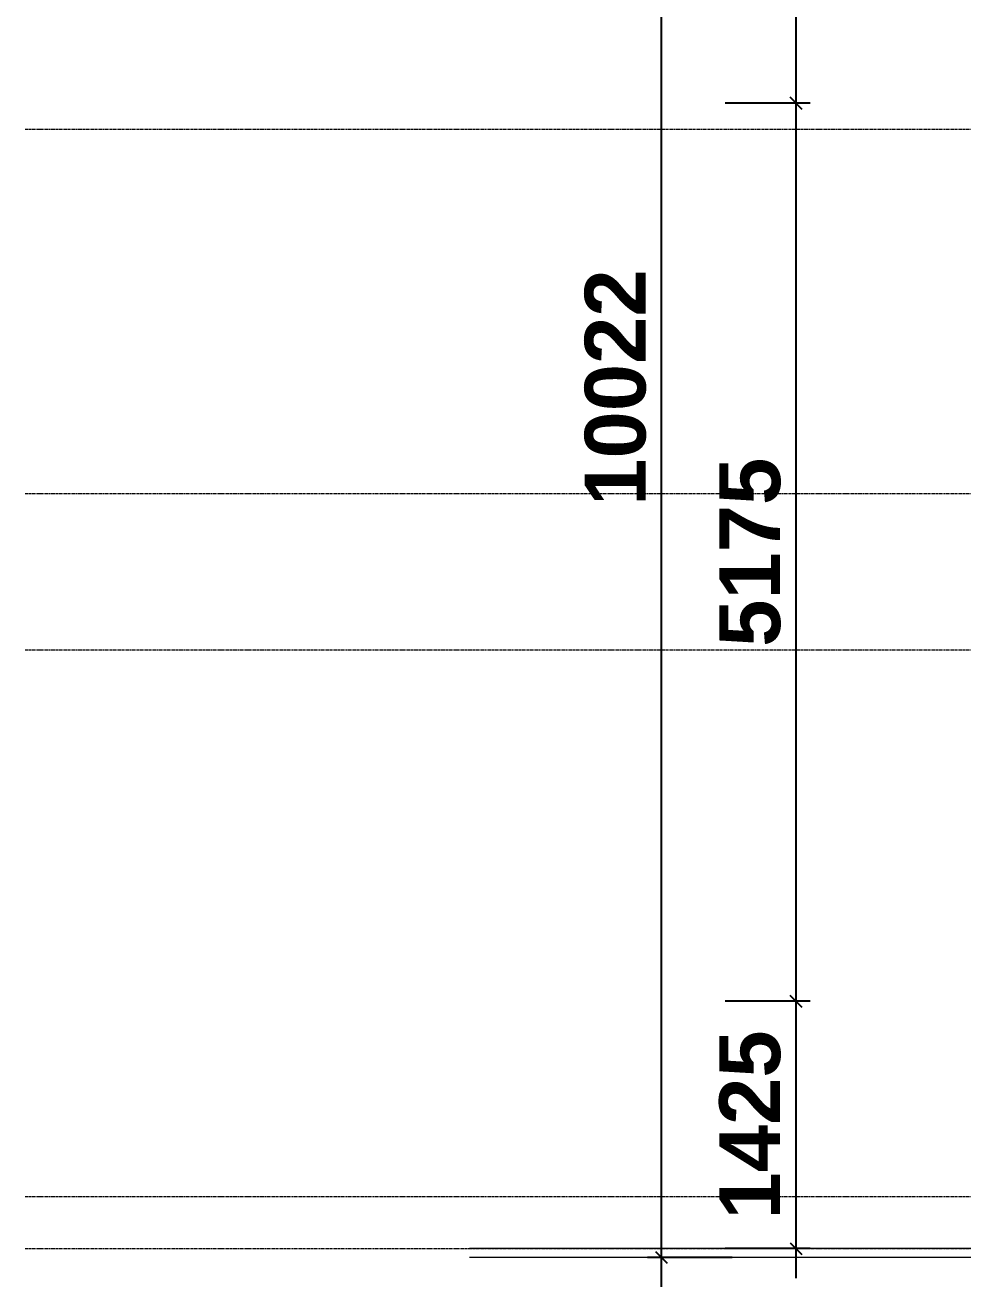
# Model space of a CAD drawing. Header units: inches. Extents: x 22 to 382261, y 22 to 371281.
# Drawn here: x 151585 to 156986, y 140071 to 147340 of the extents above; entities that cross this region are included whole.
import ezdxf

# ---------------------------------------------------------------- set-up
doc = ezdxf.new("R2010")
doc.units = ezdxf.units.IN
doc.header["$MEASUREMENT"] = 0
doc.linetypes.add('Grid Line 1_2_', pattern=[22.225, 12.7, -3.175, 3.175, -3.175])
for name, color, linetype, lineweight in [('A-ANNO-DIMS', 211, 'Continuous', 9), ('A-FLOR', 192, 'Continuous', 9), ('A-FLOR-LEVL', 51, 'Continuous', 9)]:
    doc.layers.add(name, color=color, linetype=linetype, lineweight=lineweight)
doc.styles.add('Arial_B', font='arialbd.ttf', dxfattribs={"height": 350.793651})
doc.dimstyles.new('2', dxfattribs={"dimscale": 304.8, "dimtxt": 346.888196, "dimasz": 0.221354, "dimexe": 1.338583, "dimexo": 0.0625, "dimgap": 0.278871, "dimtad": 1, "dimdec": 0, "dimzin": 0, "dimdsep": 46, "dimtxsty": 'Arial_B', "dimblk1": 'OBLIQUE', "dimblk2": 'OBLIQUE', "dimsah": 1, "dimcen": 0.09, "dimdle": 0.557743, "dimazin": 0, "dimtfac": 1, "dimtdec": 4, "dimtix": 1, "dimtmove": 0, "dimatfit": 3, "dimfxl": 0.557743, "dimfxlon": 1, "dimtvp": 1, "dimtolj": 1, "dimtzin": 0, "dimarcsym": 2})

# ---------------------------------------------------------------- blocks, each defined once
blk = doc.blocks.new('_Oblique')
at = {"color": 0, "linetype": 'ByBlock', "lineweight": -2}
blk.add_line((-0.5, -0.5), (0.5, 0.5), dxfattribs=at)
blk = doc.blocks.new('*D5072')
at = {"layer": 'A-ANNO-DIMS', "color": 0, "lineweight": -2, "transparency": 16777216}
for p, q in [((156024.9, 150432.8), (156024.9, 146720.7)), ((156105.9, 150262.8), (155616.9, 150262.8)), ((156105.9, 146890.7), (155616.9, 146890.7))]:
    blk.add_line(p, q, dxfattribs=at)
at = {"layer": 'Defpoints', "color": 0, "transparency": 16777216}
for p in [(156124.9, 150262.8), (156024.9, 146890.7), (156124.9, 146890.7)]:
    blk.add_point(p, dxfattribs=at)
at = {"layer": 'A-ANNO-DIMS', "color": 0, "lineweight": -2, "transparency": 16777216, "xscale": 67.46874999999999, "yscale": 67.46874999999999, "zscale": 67.46874999999999}
for p, rotation in [((156024.9, 150262.8), 90), ((156024.9, 146890.7), 270)]:
    blk.add_blockref('_Oblique', p, dxfattribs=dict(at, rotation=rotation))
at = {"layer": 'A-ANNO-DIMS', "color": 0, "transparency": 16777216, "insert": (155760.8, 148576.8), "char_height": 350.79, "width": 746.247, "attachment_point": 5, "rotation": 90, "style": 'Arial_B'}
blk.add_mtext('\\A1;3372', dxfattribs=at)
blk = doc.blocks.new('*D5073')
at = {"layer": 'A-ANNO-DIMS', "color": 0, "lineweight": -2, "transparency": 16777216}
for p, q in [((156024.9, 147060.7), (156024.9, 141545.7)), ((156105.9, 146890.7), (155616.9, 146890.7)), ((156105.9, 141715.7), (155616.9, 141715.7))]:
    blk.add_line(p, q, dxfattribs=at)
at = {"layer": 'Defpoints', "color": 0, "transparency": 16777216}
for p in [(156124.9, 146890.7), (156024.9, 141715.7), (156124.9, 141715.7)]:
    blk.add_point(p, dxfattribs=at)
at = {"layer": 'A-ANNO-DIMS', "color": 0, "lineweight": -2, "transparency": 16777216, "xscale": 67.46874999999999, "yscale": 67.46874999999999, "zscale": 67.46874999999999}
for p, rotation in [((156024.9, 146890.7), 90), ((156024.9, 141715.7), 270)]:
    blk.add_blockref('_Oblique', p, dxfattribs=dict(at, rotation=rotation))
at = {"layer": 'A-ANNO-DIMS', "color": 0, "transparency": 16777216, "insert": (155760.8, 144303.2), "char_height": 350.79, "width": 746.247, "attachment_point": 5, "rotation": 90, "style": 'Arial_B'}
blk.add_mtext('\\A1;5175', dxfattribs=at)
blk = doc.blocks.new('*D5074')
at = {"layer": 'A-ANNO-DIMS', "color": 0, "lineweight": -2, "transparency": 16777216}
for p, q in [((156024.9, 141885.7), (156024.9, 140120.7)), ((156105.9, 141715.7), (155616.9, 141715.7)), ((156105.9, 140290.7), (155616.9, 140290.7))]:
    blk.add_line(p, q, dxfattribs=at)
at = {"layer": 'Defpoints', "color": 0, "transparency": 16777216}
for p in [(156124.9, 141715.7), (156024.9, 140290.7), (156124.9, 140290.7)]:
    blk.add_point(p, dxfattribs=at)
at = {"layer": 'A-ANNO-DIMS', "color": 0, "lineweight": -2, "transparency": 16777216, "xscale": 67.46874999999999, "yscale": 67.46874999999999, "zscale": 67.46874999999999}
for p, rotation in [((156024.9, 141715.7), 90), ((156024.9, 140290.7), 270)]:
    blk.add_blockref('_Oblique', p, dxfattribs=dict(at, rotation=rotation))
at = {"layer": 'A-ANNO-DIMS', "color": 0, "transparency": 16777216, "insert": (155760.8, 141003.2), "char_height": 350.79, "width": 746.247, "attachment_point": 5, "rotation": 90, "style": 'Arial_B'}
blk.add_mtext('\\A1;1425', dxfattribs=at)
blk = doc.blocks.new('*D5075')
at = {"layer": 'A-ANNO-DIMS', "color": 0, "lineweight": -2, "transparency": 16777216}
for p, q in [((155249.9, 140070.7), (155249.9, 150432.8)), ((155330.9, 150262.8), (154841.9, 150262.8)), ((155169, 140240.7), (155657.9, 140240.7))]:
    blk.add_line(p, q, dxfattribs=at)
at = {"layer": 'Defpoints', "color": 0, "transparency": 16777216}
for p in [(155249.9, 150262.8), (155349.9, 150262.8), (155149.9, 140240.7)]:
    blk.add_point(p, dxfattribs=at)
at = {"layer": 'A-ANNO-DIMS', "color": 0, "lineweight": -2, "transparency": 16777216, "xscale": 67.46874999999999, "yscale": 67.46874999999999, "zscale": 67.46874999999999}
for p, rotation in [((155249.9, 150262.8), 90), ((155249.9, 140240.7), 270)]:
    blk.add_blockref('_Oblique', p, dxfattribs=dict(at, rotation=rotation))
at = {"layer": 'A-ANNO-DIMS', "color": 0, "transparency": 16777216, "insert": (154985.8, 145251.8), "char_height": 350.79, "width": 932.809, "attachment_point": 5, "rotation": 90, "style": 'Arial_B'}
blk.add_mtext('\\A1;10022', dxfattribs=at)

msp = doc.modelspace()

# ---------------------------------------------------------------- linework, layer by layer
at = {"layer": 'A-FLOR'}
for p, q in [((175226.2, 140290.7), (154143.7, 140290.7)), ((154143.7, 140240.7), (181458, 140240.7))]:
    msp.add_line(p, q, dxfattribs=at)
at = {"layer": 'A-FLOR-LEVL', "linetype": 'Grid Line 1_2_'}
for p, q in [((151584.8, 146740.7), (181982.2, 146740.7)), ((151584.8, 144640.7), (181982.2, 144640.7)), ((151584.8, 143740.7), (181982.2, 143740.7)), ((151584.8, 140590.7), (180712.2, 140590.7)), ((151584.8, 140290.7), (180712.2, 140290.7))]:
    msp.add_line(p, q, dxfattribs=at)

# ---------------------------------------------------------------- dimensions: what is measured, and where the dimension line sits
at = {"layer": 'A-ANNO-DIMS'}
for base, p1, p2, override, picture, middle in [((155249.9, 150262.8), (155149.9, 140240.7), (155349.9, 150262.8), {"dimpost": '<>', "dimfxl": 10024.174701}, '*D5075', (154985.8, 145251.8)), ((156024.9, 146890.7), (156124.9, 150262.8), (156124.9, 146890.7), {"dimpost": '<>', "dimfxl": 3372.179326}, '*D5072', (155760.8, 148576.8)), ((156024.9, 141715.7), (156124.9, 146890.7), (156124.9, 141715.7), {"dimpost": '<>', "dimfxl": 5175}, '*D5073', (155760.8, 144303.2)), ((156024.9, 140290.7), (156124.9, 141715.7), (156124.9, 140290.7), {"dimpost": '<>', "dimfxl": 1425}, '*D5074', (155760.8, 141003.2))]:
    dim = msp.add_linear_dim(base=base, p1=p1, p2=p2, angle=90, dimstyle='2', override=override, dxfattribs=at)
    dim.commit()
    dim.dimension.update_dxf_attribs({"geometry": picture, "text_midpoint": middle})

doc.saveas('drawing.dxf')
